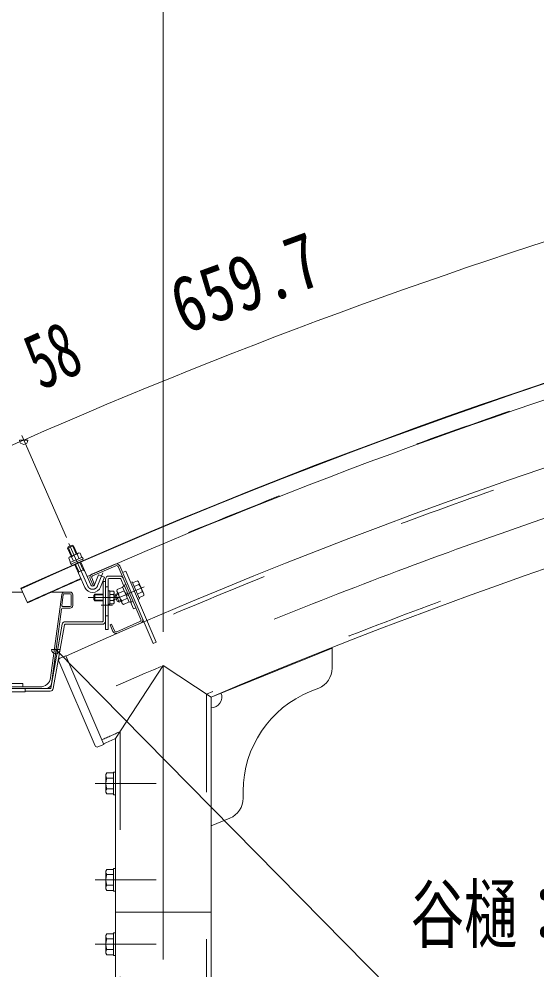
# Model space of a CAD drawing. Units: millimetres, scale not verified. Extents: x -31545 to 31552, y -14700 to 14700.
# Drawn here: x 21484 to 23175, y 6454 to 9558 of the extents above; entities that cross this region are included whole.
import ezdxf
from ezdxf.enums import TextEntityAlignment as Align

# ---------------------------------------------------------------- set-up
doc = ezdxf.new("R2010")
doc.units = ezdxf.units.MM
doc.header["$LTSCALE"] = 80
doc.linetypes.add('USER2', pattern=[10, 4, -6])
doc.linetypes.add('USER3', pattern=[24, 12, -5, 2, -5])
for name, color, linetype, lineweight in [('0-6_2-02BOLD', 7, 'Continuous', 18), ('0-7_2-12HIDDEN', 3, 'USER2', 18), ('0-8_2-22CENTER', 3, 'USER3', 18), ('0-9_2-42THIN', 4, 'Continuous', 18), ('0-A_2-52DIM', 3, 'Continuous', 18)]:
    doc.layers.add(name, color=color, linetype=linetype, lineweight=lineweight)
doc.styles.add('ＭＳ ゴシック', font='')
doc.styles.get('ＭＳ ゴシック').set_extended_font_data('MS Gothic')

msp = doc.modelspace()

# ---------------------------------------------------------------- linework, layer by layer
at = {"layer": '0-6_2-02BOLD'}
for p, q in [((21642.41, 7830.37), (21661.64, 7838.81)), ((21642.41, 7830.37), (21644.21, 7834.98)), ((21653.86, 7804.25), (21642.41, 7830.37)), ((21644.21, 7834.98), (21657.03, 7840.61)), ((21657.03, 7840.61), (21661.64, 7838.81)), ((21673.1, 7812.68), (21661.64, 7838.81)), ((21647.78, 7801.58), (21645.69, 7798.73)), ((21645.69, 7798.73), (21652.01, 7784.33)), ((21679.18, 7815.36), (21647.78, 7801.58)), ((21692.66, 7796.42), (21652.59, 7778.85)), ((21654.94, 7802.79), (21661.26, 7788.38)), ((21673.44, 7810.91), (21679.76, 7796.5)), ((21690.55, 7801.23), (21692.66, 7796.42)), ((21691.13, 7795.75), (21693.37, 7790.62)), ((21654.12, 7779.52), (21656.36, 7774.39)), ((21693.37, 7790.62), (21656.36, 7774.39)), ((21698.33, 7702.89), (21665.96, 7776.68)), ((21695.56, 7761.49), (21676.33, 7753.05)), ((21717.57, 7711.32), (21685.19, 7785.12)), ((21797.7, 7778.68), (21721.83, 7746.02)), ((21799.91, 7773.54), (21724.04, 7740.88)), ((21807.27, 7770.61), (21881.45, 7598.3)), ((21812.41, 7772.82), (21921.47, 7519.51)), ((21715.97, 7731.3), (21725.38, 7709.44)), ((21721.11, 7733.52), (21730.52, 7711.66)), ((21750.06, 7703.95), (21762.79, 7736.56)), ((21813.59, 7739.85), (21776.75, 7739.85)), ((21813.59, 7731.8), (21776.75, 7731.8)), ((21815.84, 7730.32), (21826.16, 7706.35)), ((21489.47, 7699.92), (21511.1, 7652.09)), ((21730.52, 7711.66), (21725.38, 7709.44)), ((21758.19, 7722.35), (21766.24, 7722.35)), ((21758.19, 7592.97), (21758.19, 7722.35)), ((21766.24, 7564.85), (21766.24, 7729.35)), ((21774.29, 7729.35), (21774.29, 7564.85)), ((21828.42, 7707.32), (21821.99, 7704.55)), ((21821.99, 7704.55), (21843.59, 7654.4)), ((21827.45, 7709.57), (21832.6, 7711.78)), ((21853.17, 7720.64), (21848.02, 7718.43)), ((21875.18, 7712.03), (21859.74, 7705.38)), ((21873.89, 7721.18), (21891.33, 7680.67)), ((21259.39, 7687.47), (21495.1, 7687.47)), ((21586.7, 7408.09), (21622.98, 7679.88)), ((21589.86, 7687.47), (21650.24, 7687.47)), ((21623.51, 7644.19), (21628.18, 7679.19)), ((21631.65, 7682.22), (21650.24, 7682.22)), ((21653.74, 7643.72), (21653.74, 7678.72)), ((21658.99, 7643.72), (21658.99, 7678.72)), ((21730.9, 7680.34), (21727.4, 7676.85)), ((21727.4, 7662.85), (21727.4, 7676.85)), ((21730.9, 7680.35), (21758.19, 7680.35)), ((21730.9, 7680.34), (21730.9, 7659.35)), ((21779.89, 7691.72), (21774.29, 7691.72)), ((21779.89, 7691.72), (21779.89, 7647.97)), ((21792.13, 7690.05), (21779.89, 7690.05)), ((21792.13, 7679.95), (21779.89, 7679.95)), ((21793.9, 7687), (21792.13, 7690.05)), ((21799.92, 7680.57), (21797.18, 7673.67)), ((21804.1, 7657.6), (21797.18, 7673.67)), ((21799.92, 7680.57), (21806.36, 7683.34)), ((21799.92, 7680.57), (21810.99, 7654.85)), ((21803.18, 7690.73), (21820.61, 7650.23)), ((21808.94, 7683.5), (21827.59, 7691.54)), ((21839.21, 7682.24), (21830.02, 7685.91)), ((21832.79, 7679.47), (21841.99, 7675.81)), ((21885.57, 7687.9), (21870.13, 7681.25)), ((21890.77, 7675.84), (21875.32, 7669.18)), ((21891.33, 7680.67), (21890.77, 7675.84)), ((21626.98, 7640.22), (21650.24, 7640.22)), ((21779.89, 7647.97), (21774.29, 7647.97)), ((21792.13, 7659.74), (21779.89, 7659.74)), ((21804.1, 7657.6), (21810.99, 7654.85)), ((21810.99, 7654.85), (21817.43, 7657.62)), ((21819.32, 7659.38), (21837.98, 7667.41)), ((21820.61, 7650.23), (21824.52, 7647.31)), ((21824.52, 7647.31), (21843.17, 7655.34)), ((21850.01, 7657.17), (21843.59, 7654.4)), ((21847.75, 7656.2), (21857.72, 7633.05)), ((21589.27, 7387.66), (21621.87, 7631.93)), ((21650.24, 7634.97), (21625.34, 7634.97)), ((21865.11, 7636.24), (21857.72, 7633.05)), ((21624.26, 7582.42), (21587.49, 7373.92)), ((21595.42, 7372.52), (21632.19, 7581.03)), ((21755.75, 7590.52), (21633.91, 7590.52)), ((21755.75, 7582.47), (21633.91, 7582.47)), ((21785.89, 7583.07), (21780.75, 7580.85)), ((21780.75, 7580.85), (21790.15, 7558.99)), ((21785.89, 7583.07), (21795.3, 7561.21)), ((21878.53, 7590.95), (21802.66, 7558.28)), ((21880.74, 7585.8), (21804.87, 7553.14)), ((21766.24, 7564.85), (21774.29, 7564.85)), ((21931.76, 7523.93), (21921.47, 7519.51)), ((22505.88, 7504.7), (22110.68, 7344.93)), ((22505.88, 7504.7), (22505.88, 7438.65)), ((21613.22, 7462.32), (21732.22, 7185.84)), ((21636.18, 7479.82), (21616.88, 7471.52)), ((21636.18, 7479.82), (21760.71, 7190.48)), ((21168.71, 7372.47), (21585.77, 7372.47)), ((21202.47, 7377.72), (21552.01, 7377.72)), ((21251.24, 7361.97), (21503.24, 7361.97)), ((21503.24, 7372.47), (21503.24, 7361.97)), ((21503.24, 7364.42), (21585.77, 7364.42)), ((22462.11, 7373.76), (22434.49, 7362.59)), ((21798.82, 7209.27), (21798.82, 5778.4)), ((21760.71, 7190.48), (21741.41, 7182.18)), ((21767.32, 7091.78), (21770.49, 7097.26)), ((21767.32, 7091.78), (21767.32, 7034.03)), ((21770.49, 7097.26), (21791.82, 7097.26)), ((21770.49, 7080.08), (21791.82, 7080.08)), ((21791.82, 7099.65), (21798.82, 7099.65)), ((21767.32, 7034.03), (21770.49, 7028.55)), ((21770.49, 7045.72), (21791.82, 7045.72)), ((21770.49, 7028.55), (21791.82, 7028.55)), ((22215.67, 7038.1), (22215.67, 7014.58)), ((22171.91, 6949.69), (22110.68, 6924.93)), ((21767.32, 6776.78), (21770.49, 6782.26)), ((21770.49, 6782.26), (21791.82, 6782.26)), ((21791.82, 6784.65), (21791.82, 6711.15)), ((21791.82, 6784.65), (21798.82, 6784.65)), ((21770.49, 6765.08), (21791.82, 6765.08)), ((21770.49, 6730.73), (21791.82, 6730.73)), ((21791.82, 6711.15), (21798.82, 6711.15)), ((22110.68, 6642.9), (21798.82, 6642.9)), ((21767.32, 6566.78), (21770.49, 6572.26)), ((21767.32, 6509.03), (21767.32, 6566.78)), ((21770.49, 6572.26), (21791.82, 6572.26)), ((21770.49, 6555.08), (21791.82, 6555.08)), ((21770.49, 6520.73), (21791.82, 6520.73)), ((21791.82, 6501.15), (21798.82, 6501.15))]:
    msp.add_line(p, q, dxfattribs=at)
for points in [[(21690.55, 7801.23), (21650.48, 7783.65), (21652.59, 7778.85)], [(21679.18, 7815.36), (21682.7, 7814.97), (21689.02, 7800.56)], [(21730.5, 7711.59), (21743.22, 7744.19), (21762.79, 7736.56)], [(21821.82, 7750.97), (21832.11, 7755.4), (21931.76, 7523.93)], [(21803.18, 7690.73), (21803.74, 7695.57), (21822.4, 7703.6)], [(21827.45, 7709.57), (21850.98, 7654.92), (21856.13, 7657.13)], [(21853.17, 7720.64), (21876.7, 7665.99), (21871.56, 7663.78)], [(21873.89, 7721.18), (21869.99, 7724.09), (21854.54, 7717.45)], [(21793.9, 7687), (21793.9, 7652.7), (21792.13, 7649.64), (21779.89, 7649.64)], [(21727.4, 7662.85), (21730.9, 7659.35), (21758.19, 7659.35)], [(21798.82, 7209.27), (21954.75, 7447.9), (22110.68, 7344.93), (22110.68, 5778.4)], [(21258.25, 7388.92), (21496.24, 7388.92), (21496.24, 7378.42)], [(21791.82, 7099.65), (21791.82, 7026.15), (21798.82, 7026.15)], [(21767.32, 6776.78), (21767.32, 6719.03), (21770.49, 6713.55), (21791.82, 6713.55)], [(21791.82, 6501.15), (21791.82, 6574.65), (21798.82, 6574.65)], [(21767.32, 6509.03), (21770.49, 6503.55), (21791.82, 6503.55)]]:
    msp.add_lwpolyline(points, dxfattribs=at)
for centre, radius, start, end in [((28873.05, -8626.52), 17918.42, 90.69833, 114.33472), ((28873.05, -8626.52), 17916.67, 90.69833, 114.33472), ((28873.05, -8626.52), 17655.92, 91.146, 114.19534), ((28873.05, -8626.52), 17344.08, 91.83345, 112.94801), ((28873.05, -8626.52), 17865.92, 106.33673, 113.65205), ((21652.86, 7794.96), 8.11, 75.1395, 113.68573), ((21675.45, 7781.19), 29.79, 93.8544, 133.51485), ((21680.62, 7807.13), 8.11, 113.68573, 152.21718), ((21802.13, 7768.39), 11.2, 23.29402, 113.29402), ((21802.13, 7768.39), 5.6, 23.29402, 113.29402), ((28873.05, -8626.52), 17865.92, 113.71939, 114.33472), ((21726.26, 7735.73), 11.2, 113.29402, 203.29402), ((21726.26, 7735.73), 5.6, 113.29402, 203.29402), ((21776.75, 7729.35), 10.5, 90, 180), ((21776.75, 7729.35), 2.45, 90, 180), ((21813.59, 7729.35), 10.5, 23.29337, 90), ((21813.59, 7729.35), 2.45, 23.2814, 90), ((21723.97, 7714.13), 28, 203.65967, 338.68573), ((21723.97, 7714.13), 7, 203.63359, 338.68573), ((21865.58, 7715.04), 10.07, 342.5672, 23.29402), ((21848.99, 7686.45), 36.61, 2.26862, 44.31943), ((21631.65, 7678.72), 8.75, 90, 172.39799), ((21631.65, 7678.72), 3.5, 90, 172.39578), ((21650.24, 7678.72), 8.75, 0, 90), ((21650.24, 7678.72), 3.5, 0, 90), ((21785.78, 7685), 8.11, 321.46858, 0), ((21764.11, 7669.85), 29.79, 340.1709, 19.83134), ((21813.35, 7692.55), 10.07, 203.29402, 244.02084), ((21845.52, 7684.95), 36.61, 182.26862, 224.31943), ((21881.16, 7678.85), 10.07, 23.29402, 64.02084), ((21626.98, 7643.72), 3.5, 172.39841, 270), ((21650.24, 7643.72), 3.5, 270, 0), ((21650.24, 7643.72), 8.75, 270, 0), ((21785.79, 7654.69), 8.11, 0, 38.54625), ((21828.93, 7656.36), 10.07, 162.5672, 203.29402), ((21625.34, 7631.47), 3.5, 90, 172.39578), ((21633.91, 7580.72), 9.8, 90, 169.99988), ((21633.91, 7580.72), 1.75, 90, 169.99973), ((21755.75, 7592.97), 2.45, 270, 0), ((21755.75, 7592.97), 10.5, 270, 0), ((21876.31, 7596.09), 5.6, 293.29402, 23.29402), ((21876.31, 7596.09), 11.2, 293.29402, 23.29402), ((21800.44, 7563.42), 11.2, 203.29402, 293.29402), ((21800.44, 7563.42), 5.6, 203.29402, 293.29402), ((21619.66, 7465.09), 7, 113.28667, 203.28667), ((22435.88, 7438.65), 70, 292.01262, 0), ((21552.01, 7412.72), 35, 270, 352.39711), ((21571.92, 7389.97), 17.5, 270, 352.39684), ((21585.77, 7374.22), 1.75, 270, 349.99973), ((21585.77, 7374.22), 9.8, 270, 350.00005), ((22110.68, 7344.93), 35, 270, 22.01262), ((22565.67, 7038.1), 350, 112.01262, 180), ((28873.05, -8626.52), 17344.08, 114.07147, 114.21169), ((21738.65, 7188.61), 7, 203.28667, 293.28667), ((21815.55, 7062.9), 48.23, 159.1357, 200.8643), ((21780.57, 7088.67), 13.24, 180, 220.42831), ((21780.57, 7037.13), 13.24, 139.56885, 180), ((22145.67, 7014.58), 70, 292.01262, 0), ((21780.57, 6773.67), 13.24, 180, 220.42831), ((21815.55, 6747.9), 48.23, 159.1357, 200.8643), ((21780.57, 6722.14), 13.24, 139.56885, 180), ((21815.55, 6537.9), 48.23, 159.13571, 200.86432), ((21780.57, 6563.67), 13.24, 180, 220.43117), ((21780.57, 6512.13), 13.24, 139.5717, 180)]:
    msp.add_arc(centre, radius, start, end, dxfattribs=at)
at = {"layer": '0-7_2-12HIDDEN'}
for p, q in [((21766.24, 7704.85), (21774.29, 7704.85)), ((21766.24, 7610.35), (21774.29, 7610.35)), ((22095.98, 7354.67), (22095.98, 5778.4)), ((21813.53, 7231.92), (21813.53, 5778.4))]:
    msp.add_line(p, q, dxfattribs=at)
for radius, start, end in [(17641.22, 91.146, 114.19611), (17358.77, 91.78378, 112.98013), (17867.67, 106.33672, 113.65205), (17867.67, 113.71939, 114.33472), (17358.77, 113.99666, 114.21091)]:
    msp.add_arc((28873.05, -8626.52), radius, start, end, dxfattribs=at)
at = {"layer": '0-8_2-22CENTER'}
for p, q in [((21646.75, 7846.61), (21707.95, 7707.1)), ((21756.82, 7750.15), (21740.28, 7707.77)), ((21892.26, 7705.08), (21791, 7661.48)), ((21709.9, 7669.85), (21811.4, 7669.85)), ((21752.24, 7645.35), (21788.3, 7645.35)), ((21954.75, 7447.9), (21954.75, -1302.1)), ((21732.32, 7062.9), (21931.82, 7062.9)), ((21732.32, 6747.9), (21931.82, 6747.9)), ((21732.32, 6537.9), (21931.82, 6537.9))]:
    msp.add_line(p, q, dxfattribs=at)
for centre, radius, start, end in [((28873.05, -8626.52), 17500, 90, 114.75879), ((21723.97, 7714.13), 17.5, 203.68573, 338.68573)]:
    msp.add_arc(centre, radius, start, end, dxfattribs=at)
at = {"layer": '0-9_2-42THIN'}
for p, q in [((21656.43, 7805.37), (21643.85, 7834.06)), ((21670.53, 7811.56), (21657.95, 7840.24)), ((21678.89, 7754.18), (21668.52, 7777.81)), ((21678.27, 7748.61), (21678.89, 7754.18)), ((21728.8, 7678.25), (21758.19, 7678.25)), ((21807.74, 7680.12), (21798.09, 7675.97)), ((21728.8, 7661.45), (21758.19, 7661.45)), ((21816.04, 7660.83), (21806.4, 7656.68))]:
    msp.add_line(p, q, dxfattribs=at)
msp.add_lwpolyline([(21697.51, 7757.05), (21692.99, 7760.36), (21682.62, 7783.99)], dxfattribs=at)
at = {"layer": '0-A_2-52DIM'}
for p, q in [((21954.75, 7557.93), (21954.75, 10265.45)), ((21638.51, 7865.4), (21492.2, 8198.93)), ((21512.82, 8183.83), (21484.82, 8183.83)), ((21618.05, 7500.38), (21590.05, 7500.38)), ((22692.6, 6396.09), (21604.05, 7500.38))]:
    msp.add_line(p, q, dxfattribs=at)
for centre, radius, start, end in [((28873.03, -8626.48), 18356.62, 106.30302, 113.68571), ((28874, -8628.68), 18359.03, 113.68571, 114.33461), ((21498.82, 8183.83), 14, 180, 0), ((21604.05, 7500.38), 14, 180, 0)]:
    msp.add_arc(centre, radius, start, end, dxfattribs=at)

# ---------------------------------------------------------------- texts
at = {"layer": '0-A_2-52DIM', "color": 7, "style": 'ＭＳ ゴシック'}
for s, rotation, width, p in [('659.7', 19.994, 0.8, (22040.04, 8477.15)), ('58', 24.011, 0.65, (21577.83, 8295.66))]:
    msp.add_text(s, height=182.3, rotation=rotation, dxfattribs=dict(at, width=width)).set_placement(p, align=Align.BOTTOM_LEFT)
at = {"layer": '0-A_2-52DIM', "color": 7, "style": 'ＭＳ ゴシック', "width": 0.7}
msp.add_text('谷樋：硬質塩ビ樹脂\u3000角樋', height=182.3, dxfattribs=at).set_placement((22762.6, 6490.97), align=Align.BOTTOM_LEFT)

doc.saveas('drawing.dxf')
